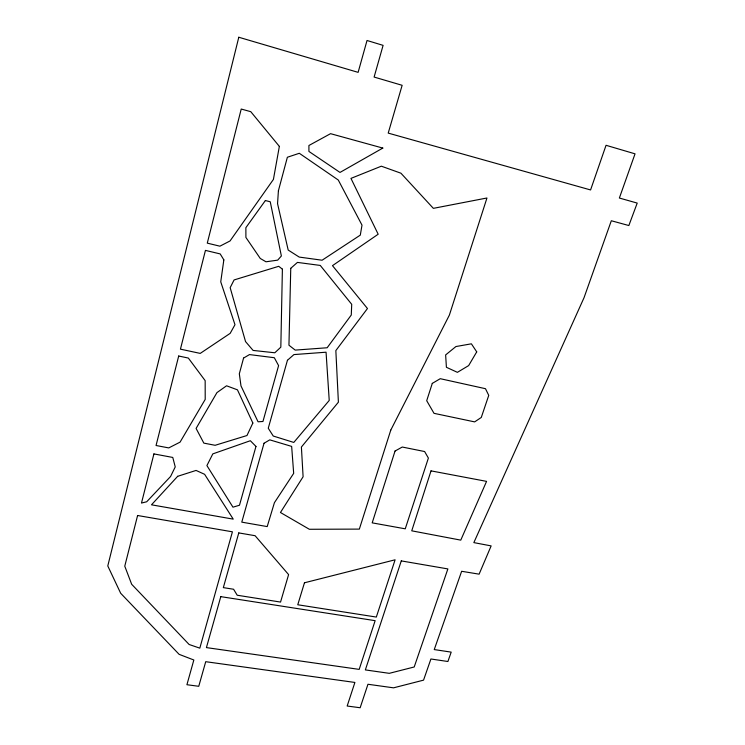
<?xml version="1.0" encoding="UTF-8"?>
<svg xmlns="http://www.w3.org/2000/svg" width="745" height="745" viewBox="0 0 745 745"><rect width="100%" height="100%" fill="white"/><g stroke="black" fill="none" stroke-linecap="round" stroke-linejoin="round"><path stroke-width="1.12" d="M282.392 269.141L280.828 347.161L274.821 352.776L253.095 350.429L245.533 341.573L230.168 287.663L234.088 279.943L278.723 266.31L282.392 269.141M290.755 268.321L288.948 345.214L295.206 350.103L327.157 347.757L351.277 315.023L351.714 304.305L320.266 265.434L297.441 262.408L290.755 268.321M278.406 190.757L277.55 203.646L288.185 250.05L299.229 257.081L322.101 260.219L360.301 235.122L362.005 225.13L338.286 180.029L299.313 153.284L287.374 157.251L278.406 190.757M223.845 259.875L220.744 281.834L234.982 324.708L230.168 333.36L200.237 353.4L180.439 349.154L205.443 250.385L220.185 253.915L223.845 259.875M279.356 146.392L273.415 179.433L230.037 240.961L219.905 246.185L207.278 243.14L241.222 109.04L250.776 111.675L279.356 146.383M238.791 37.25L107.783 565.958L120.681 593.271L179.117 654.333L193.84 659.995L186.921 684.72L198.757 686.294L205.722 661.69L354.899 682.448L347.17 706.027L360.161 707.75L367.956 684.264L393.556 687.831L423.551 680.148L430.917 658.99L447.903 661.504L451.191 652.126L434.251 649.575L461.639 571.285L479.11 574.162L491.141 545.899L473.848 542.611L584.052 297.665L611.319 220.744L628.855 225.539L637.217 203.087L619.365 198.03L635.038 153.833L606.048 145.294L590.58 189.947L388.219 133.104L402.142 85.302L374.111 77.061L383.098 45.361L367.024 40.491L358.122 72.358L238.791 37.25M137.592 515.503L124.769 566.172L131.669 584.276L189.128 644.49L199.818 648.159L232.421 531.818L137.592 515.503M153.917 453.91L141.485 503.061L146.7 501.767L170.586 476.483L175.233 466.91L172.775 457.449L153.917 453.91M178.698 356.017L156.05 445.501L168.752 447.913L180.067 442.139L205.21 399.422L205.164 380.639L188.345 358.066L178.698 356.017M243.568 358.075L239.322 373.776L240.98 385.891L258.04 421.782L262.948 421.484L278.593 365.618L274.318 357.721L249.482 354.583L243.568 358.075M255.963 446.423L239.48 505.24L232.962 507.177L206.905 465.588L212.819 453.882L250.348 440.723L255.963 446.423M220.79 596.643L206.421 647.601L359.183 669.382L375.145 620.669L220.79 596.643M238.772 532.908L223.332 587.628L233.585 589.248L237.217 595.236L280.548 602.072L288.604 574.6L255.097 535.711L238.772 532.908M264.037 443.247L241.78 522.143L267.204 526.585L274.411 502.707L293.679 473.364L291.658 446.404L269.774 439.857L264.037 443.247M287.44 360.282L268.265 428.235L273.247 436.03L293.791 442.437L329.225 400.447L326.059 352.208L293.94 354.583L287.44 360.282M304.463 582.786L297.767 604.763L376.327 617.065L395.101 559.802L304.463 582.786M390.78 430.098L359.341 529.108L309.352 529.276L280.455 512.504L303.103 476.763L301.399 447.037L338.398 402.179L335.846 350.588L367.462 308.523L332.484 265.648L378.171 234.228L350.96 178.39L381.347 166.191L400.931 173.203L433.357 208.349L486.96 197.993L449.375 315.107L390.78 430.098M395.046 451.032L372.193 522.86L405.252 528.82L428.384 458.073L424.622 451.535L402.272 447.037L395.046 451.032M431.02 470.868L411.743 530.822L460.773 540.134L486.569 481.372L431.02 470.868M432.286 383.396L426.708 400.708L434.018 413.335L474.639 421.884L481.279 417.461L488.748 395.372L485.479 388.694L440.248 378.693L432.286 383.396M401.276 560.901L365.348 669.913L389.281 673.331L414.211 666.98L447.875 568.919L401.276 560.901M252.853 423.03L246.968 435.527L215.128 445.296L203.841 443.126L196.093 428.44L216.935 392.624L226.564 385.789L237.45 389.84L252.853 423.03M476.726 351.873L468.652 365.59L457.402 372.342L446.404 367.285L445.64 354.927L455.921 346.546L471.389 343.817L476.726 351.873M265.378 200.535L245.869 227.691L245.906 237.441L260.275 258.468L265.974 261.784L277.689 260.145L281.368 255.982L270.258 201.783L265.378 200.535M177.673 476.306L151.496 504.812L233.241 519.135L204.614 474.314L196.065 470.43L177.673 476.306M382.809 148.078L339.999 172.43L308.924 151.44L308.905 145.499L330.556 133.672L382.809 148.078"/></g></svg>
